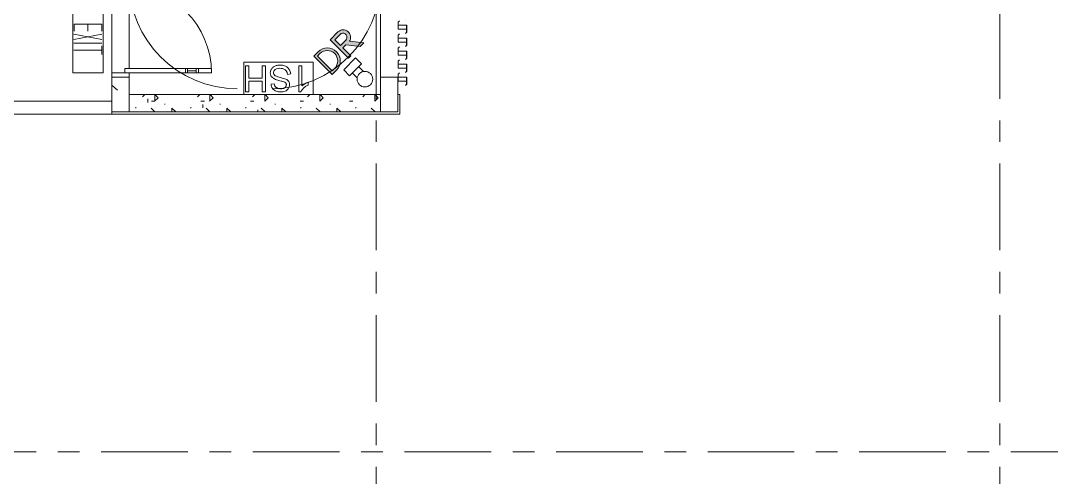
# Model space of a CAD drawing. Header units: millimetres. Extents: x -1834842 to 700335, y -490313101 to 518363.
# Drawn here: x -1195149 to -1183252, y 247276 to 252549 of the extents above; entities that cross this region are included whole.
import ezdxf

# ---------------------------------------------------------------- set-up
doc = ezdxf.new("R2010")
doc.units = ezdxf.units.MM
doc.header["$LTSCALE"] = 0.5
doc.linetypes.add('IDA - Grid Line', pattern=[3500, 2000, -500, 500, -500])
doc.layers.add('0-LOWER ROOF', color=7, linetype='Continuous')
for name, color, linetype, lineweight in [('A-_DETA----_ED-1', 7, 'Continuous', 9), ('A-_WALLPRTN_E', 8, 'Continuous', 9), ('E-_LIGT----_E', 8, 'Continuous', 9), ('S-_COLN----_E-2', 7, 'Continuous', 9)]:
    doc.layers.add(name, color=color, linetype=linetype, lineweight=lineweight)
for name, color, linetype, lineweight, true_color in [('A-_DETA----_ED-2', 1, 'Continuous', 9, 0xff0000), ('A-_DOOR----_E-1', 1, 'Continuous', 9, 0xff0000), ('A-_FLOR----_E', 6, 'Continuous', 9, 0xff00ff), ('A-_GENM----_M', 6, 'Continuous', 9, 0xff00ff), ('A-_WALL----_E', 6, 'Continuous', 9, 0xff00ff), ('A-_WALL----_E-1', 6, 'Continuous', 18, 0xff00ff), ('A-_WALL----_H-2', 9, 'Continuous', 9, 0x808080), ('A-_WALLPRTN_E-1', 6, 'Continuous', 18, 0xff00ff), ('S-_ANOTGRID_E-1', 9, 'IDA - Grid Line', 9, 0x808080), ('S-_COLN----_E-1', 6, 'Continuous', 25, 0xff00ff), ('S-_STRC----_E', 6, 'Continuous', 9, 0xff00ff)]:
    doc.layers.add(name, color=color, linetype=linetype, lineweight=lineweight, true_color=true_color)

# ---------------------------------------------------------------- blocks, each defined once
blk = doc.blocks.new('BLK2-LOWER ROOF')
at = {"layer": 'A-_DETA----_ED-1'}
h = blk.add_hatch(color=8, dxfattribs=at)
h.paths.add_polyline_path([(-28496, -99195.1), (-28445.8, -99144.8), (-28421.9, -99113.7), (-28407, -99077.6), (-28401.9, -99038.7), (-28407, -98999.9), (-28421.9, -98963.7), (-28445.8, -98932.7), (-28480.2, -98907.4), (-28513, -98893.8), (-28551.9, -98888.7), (-28590.7, -98893.8), (-28626.9, -98908.8), (-28657.9, -98932.7), (-28708.2, -98982.9), (-28588.7, -99102.4)])
h.paths.add_polyline_path([(-28496, -99152.6), (-28665.7, -98982.9), (-28636.7, -98953.9), (-28611.9, -98934.8), (-28582.9, -98922.8), (-28551.9, -98918.7), (-28520.8, -98922.8), (-28491.9, -98934.8), (-28467, -98953.9), (-28447.9, -98978.7), (-28435.9, -99007.7), (-28431.9, -99038.7), (-28435.9, -99069.8), (-28450.8, -99102.4), (-28467, -99123.6)])
h.paths.add_polyline_path([(-28308.2, -99007.2), (-28281.4, -98980.4), (-28374.2, -98887.6), (-28337.3, -98850.7), (-28172, -98871), (-28132.2, -98831.2), (-28297.5, -98810.9), (-28288.3, -98792.3), (-28283.8, -98771.9), (-28284.4, -98751.1), (-28290.1, -98731), (-28300.4, -98713), (-28314.8, -98697.9), (-28332.4, -98686.8), (-28352.2, -98680.4), (-28373, -98678.9), (-28393.5, -98682.4), (-28412.6, -98690.9), (-28429, -98703.7), (-28520.4, -98795.1), (-28480.2, -98835.3)])
h.paths.add_polyline_path([(-28400.7, -98861), (-28467, -98794.8), (-28392.5, -98720.3), (-28380.8, -98717.3), (-28368.7, -98717.2), (-28356.9, -98720.1), (-28346.2, -98725.8), (-28337.3, -98734), (-28330.6, -98744.1), (-28326.7, -98755.6), (-28325.6, -98767.7), (-28327.6, -98779.6), (-28332.5, -98790.7), (-28339.9, -98800.3)])
at = {"layer": 'A-_WALL----_H-2'}
h = blk.add_hatch(dxfattribs=at)
h.set_pattern_fill('FP_3', color=8, style=0, pattern_type=2)
h.set_pattern_definition([(0, (89296.6, 0), (635, 635), [79.375, -555.625]), (90, (89296.6, 0), (-635, 635), [79.375, -555.625]), (135, (89375.97, 0), (-635.0003, 0), [112.253, -785.772]), (0, (89376, 357.2), (635, 635), [79.375, -555.625]), (45, (89415.66, 317.5), (0, 635.0003), [56.127, -841.899]), (135, (89415.66, 317.5), (-635.0003, 0), [56.127, -841.899]), (0, (89614.1, 515.94), (635, 635), [112.253, -522.747]), (45, (89614.1, 515.94), (0, 635.0003), [79.375, -818.651]), (135, (89726.35, 515.94), (-635.0003, 0), [79.375, -818.651]), (90, (89733.16, 158.75), (-635, 635), [79.375, -555.625]), (45, (89733.16, 158.75), (0, 635.0003), [56.127, -841.899]), (135, (89772.84, 198.44), (-635.0003, 0), [56.127, -841.899]), (0, (89376, 158.75), (635, 635), [39.687, -531.812]), (0, (89852.2, 317.5), (635, 635), [39.687, -531.812]), (90, (89653.8, 396.9), (-635, 635), [39.687, -531.812]), (135, (89733.16, 39.7), (-635.0003, 0), [56.127, -841.899]), (135, (89455.34, 476.25), (-635.0003, 0), [56.127, -841.899]), (45, (89594.25, 208.36), (0, 635.0003), [56.127, -841.899]), (90, (89514.9, 79.4), (-635, 635), [9.922, -625.078]), (90, (89544.64, 347.27), (-635, 635), [9.922, -625.078]), (90, (89842.3, 456.4), (-635, 635), [9.922, -625.078]), (90, (89852.2, 119.06), (-635, 635), [9.922, -625.078])])
h.paths.add_polyline_path([(-27939.8, -99627.4), (-27939.8, -99427.4), (-30839.8, -99427.4), (-30839.8, -99627.4), (-28750.9, -99627.4)])
at = {"layer": 'S-_COLN----_E-1'}
h = blk.add_hatch(dxfattribs=at)
h.set_pattern_fill('FP_9', color=8, style=0, pattern_type=2)
h.set_pattern_definition([(50, (89296.6, -0.0005), (1821.84, -159.39), [190.5, -2095.5]), (355, (89296.6, -0.0005), (-352.428, 1910.567), [152.4, -1676.4]), (100.451, (89448.4, -13.3), (1469.426, 1751.166), [161.9, -1780.9]), (46.184, (89296.6, 508), (2710.79, -420.428), [285.75, -3143.25]), (96.636, (89522.5, 473), (2374.026, 2474.276), [242.85, -2671.35]), (351.184, (89296.6, 508), (2374.05, 2474.253), [228.6, -2514.6]), (21, (89550.6, 381), (1516.144, -1022.652), [190.5, -2095.5]), (326, (89550.6, 381), (618.02, 1841.88), [152.4, -1676.4]), (71.451, (89677, 295.8), (2134.171, 819.212), [161.9, -1780.9]), (37.5, (89296.6, -0.0005), (30.886, 845.5504), [83.82, -1572.26, 83.82, -1617.98, -1682.75]), (37.5, (89296.6, -0.0005), (30.886, 845.5504), [-3357.88, 83.82, -1598.93]), (7.5, (89296.6, -0.0005), (668.1966, 1001.806), [83.82, -886.46, 83.82, -1534.16, -641.35]), (7.5, (89296.6, -0.0005), (668.1966, 1001.806), [-2588.26, 83.82, -557.53]), (327.5, (88730.2, -0.0005), (1355.9093, -57.2896), [83.82, -551.18, 83.82, -1897.38, -2628.9]), (327.5, (88730.2, -0.0005), (1355.9093, -57.2896), [-2616.2, 83.82, -2545.08]), (317.5, (88476.2, -0.0005), (1481.293, 254.266), [83.82, -741.68, 83.82, -1231.9, -1866.9]), (317.5, (88476.2, -0.0005), (1481.293, 254.266), [-2141.22, 83.82, -1783.08])])
h.paths.add_polyline_path([(-30839.8, -99627.4), (-30839.8, -99227.4), (-31039.8, -99227.4), (-31039.8, -99627.4)])
at = {"layer": 'A-_DETA----_ED-1', "color": 8}
for p, q in [((-31154.9, -98613.5), (-31472.3, -98613.5)), ((-31472.3, -98613.5), (-31472.3, -98693.5)), ((-31314.8, -98693.5), (-31314.8, -98613.5)), ((-31154.9, -98693.5), (-31154.9, -98613.5)), ((-31152.6, -98728.5), (-31477.6, -98791.4)), ((-31152.6, -98791.4), (-31477.6, -98728.5)), ((-28429, -98703.7), (-28520.4, -98795.1)), ((-28467, -98794.8), (-28392.5, -98720.3)), ((-31152.6, -98832.5), (-31477.6, -98832.5)), ((-28520.4, -98795.1), (-28308.2, -99007.2)), ((-28400.7, -98861), (-28467, -98794.8)), ((-28339.9, -98800.3), (-28400.7, -98861)), ((-28374.2, -98887.6), (-28337.3, -98850.7)), ((-28337.3, -98850.7), (-28172, -98871)), ((-28132.2, -98831.2), (-28297.5, -98810.9)), ((-28172, -98871), (-28132.2, -98831.2)), ((-31155.1, -98912.5), (-31477.6, -98912.5)), ((-31155.1, -98962.5), (-31155.1, -98862.5)), ((-28657.9, -98932.7), (-28708.2, -98982.9)), ((-28665.7, -98982.9), (-28636.7, -98953.9)), ((-28281.4, -98980.4), (-28374.2, -98887.6)), ((-29514.8, -99427.4), (-29514.8, -99052.4)), ((-29514.8, -99052.4), (-28714.8, -99052.4)), ((-29496, -99394.9), (-29496, -99094.9)), ((-29496, -99094.9), (-29458.5, -99094.9)), ((-29458.5, -99094.9), (-29458.5, -99236.4)), ((-29302.3, -99236.4), (-29302.3, -99094.9)), ((-29302.3, -99094.9), (-29264.8, -99094.9)), ((-29264.8, -99094.9), (-29264.8, -99394.9)), ((-28880.3, -99394.9), (-28880.3, -99094.9)), ((-28880.3, -99094.9), (-28845.7, -99094.9)), ((-28845.7, -99094.9), (-28845.7, -99324.7)), ((-28714.8, -99052.4), (-28714.8, -99427.4)), ((-28708.2, -98982.9), (-28496, -99195.1)), ((-28496, -99152.6), (-28665.7, -98982.9)), ((-28363.2, -99141.7), (-28225.5, -99004)), ((-28308.2, -99007.2), (-28281.4, -98980.4)), ((-28156.5, -99072.9), (-28294.3, -99210.6)), ((-28225.5, -99004), (-28156.5, -99072.9)), ((-28973.4, -99187.3), (-29010.5, -99193.2)), ((-28467, -99123.6), (-28496, -99152.6)), ((-28496, -99195.1), (-28445.8, -99144.8)), ((-28363.2, -99141.7), (-28294.3, -99210.6)), ((-28206.7, -99232.6), (-28261.5, -99177.8)), ((-28134.6, -99160.4), (-28189.3, -99105.7)), ((-29458.5, -99236.4), (-29302.3, -99236.4)), ((-29458.5, -99271.2), (-29458.5, -99394.9)), ((-29302.3, -99271.2), (-29458.5, -99271.2)), ((-29302.3, -99394.9), (-29302.3, -99271.2)), ((-29163.6, -99301.7), (-29200.6, -99308.2)), ((-28772.4, -99317.8), (-28772.4, -99282.4)), ((-28714.8, -99427.4), (-29514.8, -99427.4)), ((-29458.5, -99394.9), (-29496, -99394.9)), ((-29264.8, -99394.9), (-29302.3, -99394.9)), ((-28860.8, -99394.9), (-28880.3, -99394.9))]:
    blk.add_line(p, q, dxfattribs=at)
blk.add_circle((-28118.2, -99248.9), 90, dxfattribs=at)
for centre, radius, start, end in [((-28368.7, -98764), 85.2, 326.6067, 135), ((-28374.5, -98765.7), 48.9, 315, 111.65864), ((-28551.9, -99038.7), 150, 315, 135), ((-28551.9, -99038.7), 120, 315, 135), ((-28705.6, -99483.5), 178.7, 111.94315, 150.28058), ((-28619.2, -99632.4), 382, 113.63953, 126.36047)]:
    blk.add_arc(centre, radius, start, end, dxfattribs=at)
for points, knots in [([(-28973.4, -99187.3), (-28975.3, -99175.5), (-28981.5, -99153.6), (-28998.2, -99126.3), (-29020.5, -99106.3), (-29053.1, -99089.9), (-29085.3, -99085.2), (-29113.4, -99086.3), (-29132, -99089.2), (-29149, -99093.8), (-29164.4, -99100.6), (-29178.1, -99109.6), (-29189.6, -99120.6), (-29198.4, -99132.9), (-29204.4, -99145.7), (-29208.2, -99158.3), (-29210.2, -99172.1), (-29209.8, -99186.8), (-29206.1, -99202.1), (-29199.9, -99214.5), (-29193.2, -99223.5), (-29185.3, -99231.7), (-29174.9, -99239.6), (-29158, -99248.9), (-29136.5, -99256.9), (-29110.8, -99264.2), (-29086, -99270.7), (-29063.6, -99276.9), (-29049, -99281.9), (-29041.3, -99285.3), (-29037.3, -99287.7), (-29035, -99289.5), (-29033.4, -99291.1), (-29031.8, -99292.8), (-29029.7, -99295.7), (-29027.3, -99300.1), (-29025.6, -99304.8), (-29024.9, -99308.4), (-29024.7, -99310.9), (-29024.7, -99313.1), (-29024.9, -99315.4), (-29025.3, -99318.8), (-29026.4, -99323.3), (-29028.5, -99329.1), (-29030.9, -99334.3), (-29033.4, -99338.3), (-29036.1, -99341.8), (-29039.3, -99344.8), (-29043.4, -99347.9), (-29048.7, -99351), (-29055, -99353.8), (-29064.8, -99356.9), (-29079, -99359.3), (-29099.2, -99359.1), (-29118.2, -99355.9), (-29129.9, -99351.4), (-29138.4, -99346.9), (-29144.2, -99343.1), (-29150.1, -99338.5), (-29152.9, -99335.8), (-29154.4, -99334), (-29155.4, -99332.7), (-29156.3, -99331.1), (-29157.2, -99329.1), (-29158.3, -99326.1), (-29160.3, -99319.1), (-29162.2, -99309.9), (-29163.6, -99301.7)], [0, 0, 0, 0, 0.0094441, 0.0188882, 0.0283323, 0.03777641, 0.05666461, 0.06610871, 0.07555281, 0.08499691, 0.09444101, 0.10388511, 0.11332922, 0.12277332, 0.13221742, 0.14166152, 0.15110562, 0.16054972, 0.16999382, 0.17943792, 0.18415997, 0.18888203, 0.19832613, 0.20777023, 0.22665843, 0.24554663, 0.26443484, 0.28332304, 0.30221124, 0.31165534, 0.32109944, 0.33054354, 0.33526559, 0.33998765, 0.34943175, 0.35887585, 0.36831995, 0.37776405, 0.3824861, 0.38720815, 0.3919302, 0.39665225, 0.40609635, 0.41554046, 0.42498456, 0.43442866, 0.44387276, 0.45331686, 0.46276096, 0.47220506, 0.48164916, 0.49109327, 0.50998147, 0.52886967, 0.54775787, 0.56664608, 0.57609018, 0.58553428, 0.59497838, 0.60442248, 0.60914453, 0.61386658, 0.61858863, 0.62331068, 0.62803273, 0.63275478, 0.64219889, 0.64219889, 0.64219889, 0.64219889]), ([(-29010.5, -99193.2), (-29021.1, -99126.1), (-29134.6, -99113.5), (-29175.7, -99156.6), (-29172.3, -99205.7), (-29108.3, -99227), (-29039.3, -99243.3), (-29002.5, -99262.2), (-28983, -99304.9), (-28992.5, -99346.6), (-29015.2, -99379), (-29065.4, -99399.8), (-29131.3, -99394.9), (-29169.4, -99373), (-29190.8, -99351.6), (-29197, -99328.3), (-29200.6, -99308.2)], [0, 0, 0, 0, 0.07046941, 0.1354965, 0.18689851, 0.24160585, 0.29400396, 0.34042981, 0.37863027, 0.41634149, 0.45618767, 0.50287622, 0.55081292, 0.5917383, 0.62038881, 0.64219889, 0.64219889, 0.64219889, 0.64219889])]:
    blk.add_open_spline(points, degree=3, knots=knots, dxfattribs=at)
at = {"layer": 'A-_DETA----_ED-2', "color": 8}
for centre, start, end in [((-29592.3, -98108.5), 180, 270), ((-29189.8, -98108.5), 270, 0)]:
    blk.add_arc(centre, 1250, start, end, dxfattribs=at)
at = {"layer": 'A-_DOOR----_E-1', "color": 8}
for p, q in [((-30839.8, -99177.4), (-31039.8, -99177.4)), ((-31039.8, -99177.4), (-31039.8, -99227.4)), ((-29889, -99127.4), (-30889, -99127.4)), ((-30889, -99127.4), (-30889, -99177.4)), ((-30889, -99177.4), (-29889, -99177.4)), ((-30839.8, -99227.4), (-30839.8, -99177.4)), ((-30189, -99127.4), (-30189, -99177.4)), ((-30164, -99127.4), (-30164, -99177.4)), ((-30064, -99152.4), (-30164, -99152.4)), ((-30064, -99127.4), (-30064, -99177.4)), ((-30039, -99127.4), (-30039, -99177.4)), ((-29889, -99177.4), (-29889, -99127.4)), ((-31039.8, -99227.4), (-30839.8, -99227.4))]:
    blk.add_line(p, q, dxfattribs=at)
blk.add_arc((-30889, -99177.4), 1000, 0, 90, dxfattribs=at)
at = {"layer": 'A-_FLOR----_E', "color": 8}
blk.add_line((-31039.8, -99627.4), (-31039.8, -91942.4), dxfattribs=at)
at = {"layer": 'A-_GENM----_M', "color": 8}
for p, q in [((-27720.7, -98575), (-27735.1, -98590.8)), ((-27735.1, -98590.8), (-27735.1, -98673)), ((-27735.1, -98590.8), (-27735.1, -98590.8)), ((-27733.6, -98591.4), (-27719.7, -98576)), ((-27733.6, -98624.5), (-27733.6, -98591.4)), ((-27733.6, -98591.4), (-27733.6, -98591.4)), ((-27719.7, -98576), (-27720.7, -98575)), ((-27720.7, -98575), (-27720.7, -98575)), ((-27719.7, -98576), (-27719.7, -98576)), ((-27649.5, -98572.6), (-27649.5, -98572.6)), ((-27735.1, -98673), (-27636.6, -98673)), ((-27735.1, -98673), (-27735.1, -98673)), ((-27720.7, -98725), (-27735.1, -98740.8)), ((-27735.1, -98740.8), (-27735.1, -98823)), ((-27735.1, -98740.8), (-27735.1, -98740.8)), ((-27635.1, -98624.5), (-27733.6, -98624.5)), ((-27733.6, -98624.5), (-27733.6, -98624.5)), ((-27733.6, -98626), (-27636.6, -98626)), ((-27733.6, -98671.5), (-27733.6, -98626)), ((-27733.6, -98626), (-27733.6, -98626)), ((-27636.6, -98671.5), (-27733.6, -98671.5)), ((-27733.6, -98671.5), (-27733.6, -98671.5)), ((-27733.6, -98741.4), (-27719.7, -98726)), ((-27733.6, -98774.5), (-27733.6, -98741.4)), ((-27733.6, -98741.4), (-27733.6, -98741.4)), ((-27719.7, -98726), (-27720.7, -98725)), ((-27720.7, -98725), (-27720.7, -98725)), ((-27719.7, -98726), (-27719.7, -98726)), ((-27636.6, -98706.1), (-27650.5, -98721.5)), ((-27650.5, -98721.5), (-27649.5, -98722.6)), ((-27650.5, -98721.5), (-27650.5, -98721.5)), ((-27649.5, -98722.6), (-27635.1, -98706.7)), ((-27649.5, -98722.6), (-27649.5, -98722.6)), ((-27636.6, -98626), (-27636.6, -98671.5)), ((-27636.6, -98626), (-27636.6, -98626)), ((-27636.6, -98671.5), (-27636.6, -98671.5)), ((-27636.6, -98673), (-27636.6, -98706.1)), ((-27636.6, -98673), (-27636.6, -98673)), ((-27636.6, -98706.1), (-27636.6, -98706.1)), ((-27635.1, -98706.7), (-27635.1, -98624.5)), ((-27635.1, -98624.5), (-27635.1, -98624.5)), ((-27635.1, -98706.7), (-27635.1, -98706.7)), ((-27735.1, -98823), (-27636.6, -98823)), ((-27735.1, -98823), (-27735.1, -98823)), ((-27635.1, -98774.5), (-27733.6, -98774.5)), ((-27733.6, -98774.5), (-27733.6, -98774.5)), ((-27733.6, -98776), (-27636.6, -98776)), ((-27733.6, -98821.5), (-27733.6, -98776)), ((-27733.6, -98776), (-27733.6, -98776)), ((-27636.6, -98821.5), (-27733.6, -98821.5)), ((-27733.6, -98821.5), (-27733.6, -98821.5)), ((-27636.6, -98856.1), (-27650.5, -98871.5)), ((-27649.5, -98872.6), (-27635.1, -98856.7)), ((-27636.6, -98776), (-27636.6, -98821.5)), ((-27636.6, -98776), (-27636.6, -98776)), ((-27636.6, -98821.5), (-27636.6, -98821.5)), ((-27636.6, -98823), (-27636.6, -98856.1)), ((-27636.6, -98823), (-27636.6, -98823)), ((-27636.6, -98856.1), (-27636.6, -98856.1)), ((-27635.1, -98856.7), (-27635.1, -98774.5)), ((-27635.1, -98774.5), (-27635.1, -98774.5)), ((-27635.1, -98856.7), (-27635.1, -98856.7)), ((-27720.7, -98875), (-27735.1, -98890.8)), ((-27735.1, -98890.8), (-27735.1, -98973)), ((-27735.1, -98890.8), (-27735.1, -98890.8)), ((-27735.1, -98973), (-27636.6, -98973)), ((-27735.1, -98973), (-27735.1, -98973)), ((-27733.6, -98891.4), (-27719.7, -98876)), ((-27733.6, -98924.5), (-27733.6, -98891.4)), ((-27733.6, -98891.4), (-27733.6, -98891.4)), ((-27635.1, -98924.5), (-27733.6, -98924.5)), ((-27733.6, -98924.5), (-27733.6, -98924.5)), ((-27733.6, -98926), (-27636.6, -98926)), ((-27733.6, -98971.5), (-27733.6, -98926)), ((-27733.6, -98926), (-27733.6, -98926)), ((-27636.6, -98971.5), (-27733.6, -98971.5)), ((-27733.6, -98971.5), (-27733.6, -98971.5)), ((-27719.7, -98876), (-27720.7, -98875)), ((-27720.7, -98875), (-27720.7, -98875)), ((-27719.7, -98876), (-27719.7, -98876)), ((-27650.5, -98871.5), (-27649.5, -98872.6)), ((-27650.5, -98871.5), (-27650.5, -98871.5)), ((-27649.5, -98872.6), (-27649.5, -98872.6)), ((-27636.6, -98926), (-27636.6, -98971.5)), ((-27636.6, -98926), (-27636.6, -98926)), ((-27636.6, -98971.5), (-27636.6, -98971.5)), ((-27636.6, -98973), (-27636.6, -99006.1)), ((-27636.6, -98973), (-27636.6, -98973)), ((-27635.1, -99006.7), (-27635.1, -98924.5)), ((-27635.1, -98924.5), (-27635.1, -98924.5)), ((-27720.7, -99025), (-27735.1, -99040.8)), ((-27735.1, -99040.8), (-27735.1, -99123)), ((-27735.1, -99040.8), (-27735.1, -99040.8)), ((-27733.6, -99041.4), (-27719.7, -99026)), ((-27733.6, -99074.5), (-27733.6, -99041.4)), ((-27733.6, -99041.4), (-27733.6, -99041.4)), ((-27635.1, -99074.5), (-27733.6, -99074.5)), ((-27733.6, -99074.5), (-27733.6, -99074.5)), ((-27733.6, -99076), (-27636.6, -99076)), ((-27733.6, -99121.5), (-27733.6, -99076)), ((-27733.6, -99076), (-27733.6, -99076)), ((-27719.7, -99026), (-27720.7, -99025)), ((-27720.7, -99025), (-27720.7, -99025)), ((-27719.7, -99026), (-27719.7, -99026)), ((-27636.6, -99006.1), (-27650.5, -99021.5)), ((-27650.5, -99021.5), (-27649.5, -99022.6)), ((-27650.5, -99021.5), (-27650.5, -99021.5)), ((-27649.5, -99022.6), (-27635.1, -99006.7)), ((-27649.5, -99022.6), (-27649.5, -99022.6)), ((-27636.6, -99006.1), (-27636.6, -99006.1)), ((-27636.6, -99076), (-27636.6, -99121.5)), ((-27636.6, -99076), (-27636.6, -99076)), ((-27635.1, -99006.7), (-27635.1, -99006.7)), ((-27635.1, -99156.7), (-27635.1, -99074.5)), ((-27635.1, -99074.5), (-27635.1, -99074.5)), ((-27735.1, -99123), (-27636.6, -99123)), ((-27735.1, -99123), (-27735.1, -99123)), ((-27720.7, -99175), (-27735.1, -99190.8)), ((-27735.1, -99190.8), (-27735.1, -99273)), ((-27735.1, -99190.8), (-27735.1, -99190.8)), ((-27636.6, -99121.5), (-27733.6, -99121.5)), ((-27733.6, -99121.5), (-27733.6, -99121.5)), ((-27733.6, -99191.4), (-27719.7, -99176)), ((-27733.6, -99224.5), (-27733.6, -99191.4)), ((-27733.6, -99191.4), (-27733.6, -99191.4)), ((-27719.7, -99176), (-27720.7, -99175)), ((-27720.7, -99175), (-27720.7, -99175)), ((-27719.7, -99176), (-27719.7, -99176)), ((-27636.6, -99156.1), (-27650.5, -99171.5)), ((-27650.5, -99171.5), (-27649.5, -99172.6)), ((-27650.5, -99171.5), (-27650.5, -99171.5)), ((-27649.5, -99172.6), (-27635.1, -99156.7)), ((-27649.5, -99172.6), (-27649.5, -99172.6)), ((-27636.6, -99121.5), (-27636.6, -99121.5)), ((-27636.6, -99123), (-27636.6, -99156.1)), ((-27636.6, -99123), (-27636.6, -99123)), ((-27636.6, -99156.1), (-27636.6, -99156.1)), ((-27635.1, -99156.7), (-27635.1, -99156.7)), ((-27735.1, -99273), (-27636.6, -99273)), ((-27735.1, -99273), (-27735.1, -99273)), ((-27635.1, -99224.5), (-27733.6, -99224.5)), ((-27733.6, -99224.5), (-27733.6, -99224.5)), ((-27733.6, -99226), (-27636.6, -99226)), ((-27733.6, -99271.5), (-27733.6, -99226)), ((-27733.6, -99226), (-27733.6, -99226)), ((-27636.6, -99271.5), (-27733.6, -99271.5)), ((-27733.6, -99271.5), (-27733.6, -99271.5)), ((-27636.6, -99306.1), (-27650.5, -99321.5)), ((-27650.5, -99321.5), (-27649.5, -99322.6)), ((-27650.5, -99321.5), (-27650.5, -99321.5)), ((-27649.5, -99322.6), (-27635.1, -99306.7)), ((-27649.5, -99322.6), (-27649.5, -99322.6)), ((-27636.6, -99226), (-27636.6, -99271.5)), ((-27636.6, -99226), (-27636.6, -99226)), ((-27636.6, -99271.5), (-27636.6, -99271.5)), ((-27636.6, -99273), (-27636.6, -99306.1)), ((-27636.6, -99273), (-27636.6, -99273)), ((-27636.6, -99306.1), (-27636.6, -99306.1)), ((-27635.1, -99306.7), (-27635.1, -99224.5)), ((-27635.1, -99224.5), (-27635.1, -99224.5)), ((-27635.1, -99306.7), (-27635.1, -99306.7))]:
    blk.add_line(p, q, dxfattribs=at)
at = {"layer": 'A-_WALL----_E', "color": 8}
for p, q in [((-27739.8, -99427.4), (-27739.8, -99627.4)), ((-34914.8, -99502.4), (-31039.8, -99502.4)), ((-31039.8, -99652.4), (-31039.8, -99502.4)), ((-31039.8, -99652.4), (-34839.8, -99652.4)), ((-27939.8, -99627.4), (-31039.8, -99627.4)), ((-27739.8, -99627.4), (-27939.8, -99627.4))]:
    blk.add_line(p, q, dxfattribs=at)
at = {"layer": 'A-_WALL----_E-1', "color": 8}
for p, q in [((-31039.8, -99427.4), (-31039.8, -99652.4)), ((-27939.8, -99427.4), (-30839.8, -99427.4)), ((-27714.8, -99427.4), (-27739.8, -99427.4)), ((-27714.8, -99652.4), (-27714.8, -99427.4)), ((-31039.8, -99652.4), (-27939.8, -99652.4)), ((-27939.8, -99652.4), (-27739.8, -99652.4)), ((-27739.8, -99652.4), (-27714.8, -99652.4))]:
    blk.add_line(p, q, dxfattribs=at)
at = {"layer": 'A-_WALLPRTN_E', "color": 8}
for p, q in [((-31039.8, -99227.4), (-31039.8, -98127.4)), ((-30839.8, -99227.4), (-31039.8, -99227.4))]:
    blk.add_line(p, q, dxfattribs=at)
at = {"layer": 'A-_WALLPRTN_E-1', "color": 8}
for p, q in [((-31039.8, -99227.4), (-31039.8, -99427.4)), ((-30839.8, -99227.4), (-31039.8, -99227.4)), ((-30839.8, -99427.4), (-30839.8, -99227.4))]:
    blk.add_line(p, q, dxfattribs=at)
at = {"layer": 'E-_LIGT----_E', "color": 8}
for p, q in [((-31489.8, -99177.4), (-31489.8, -98377.4)), ((-31139.8, -98377.4), (-31139.8, -99177.4)), ((-31139.8, -99177.4), (-31489.8, -99177.4))]:
    blk.add_line(p, q, dxfattribs=at)
at = {"layer": 'S-_ANOTGRID_E-1', "color": 8}
for p, q in [((-27989.8, -19724.1), (-27989.8, -122559.3)), ((-20789.8, -19724.1), (-20789.8, -122559.3)), ((-52161.9, -103552.4), (-5336.8, -103552.4))]:
    blk.add_line(p, q, dxfattribs=at)
at = {"layer": 'S-_COLN----_E-2', "color": 8}
for p, q in [((-30839.8, -99227.4), (-31039.8, -99227.4)), ((-31039.8, -99227.4), (-31039.8, -99627.4)), ((-30839.8, -99627.4), (-30839.8, -99227.4)), ((-27739.8, -99227.4), (-27939.8, -99227.4)), ((-27939.8, -99227.4), (-27939.8, -99627.4)), ((-27739.8, -99627.4), (-27739.8, -99227.4)), ((-31039.8, -99627.4), (-30839.8, -99627.4)), ((-27939.8, -99627.4), (-27739.8, -99627.4))]:
    blk.add_line(p, q, dxfattribs=at)
at = {"layer": 'S-_STRC----_E', "color": 8}
for p, q in [((-27939.8, -99227.4), (-27939.8, -92142.4)), ((-30839.8, -97752.4), (-30839.8, -99127.4)), ((-30839.8, -99177.4), (-30839.8, -99427.4)), ((-30839.8, -99427.4), (-27939.8, -99427.4)), ((-30839.8, -99427.4), (-27939.8, -99427.4))]:
    blk.add_line(p, q, dxfattribs=at)

msp = doc.modelspace()

# ---------------------------------------------------------------- block references
at = {"layer": '0-LOWER ROOF', "color": 6}
msp.add_blockref('BLK2-LOWER ROOF', (-1163057, 351122), dxfattribs=at)

doc.saveas('drawing.dxf')
